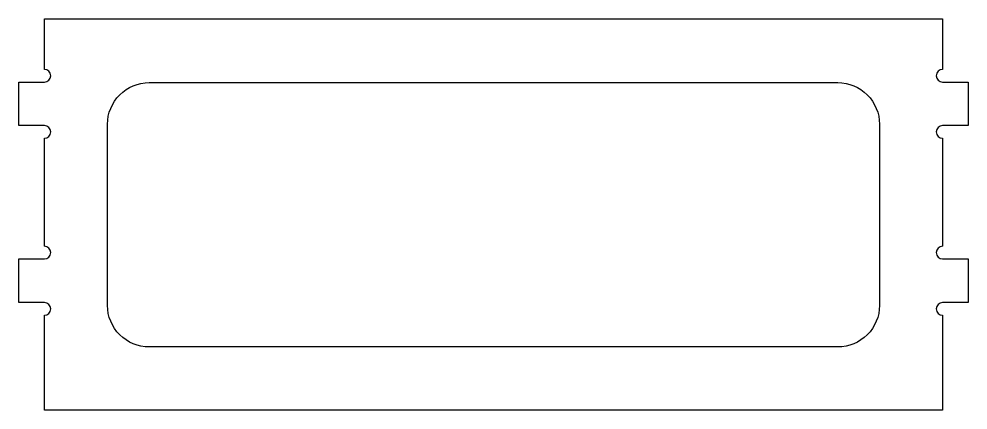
# Model space of a CAD drawing. Extents: x 50 to 506, y 50 to 238.
import ezdxf

# ---------------------------------------------------------------- set-up
doc = ezdxf.new("R2010")
doc.units = 0
doc.layers.get('0').update_dxf_attribs({"linetype": 'continuous'})

# ---------------------------------------------------------------- blocks, each defined once
blk = doc.blocks.new('SKETCH015')
at = {"color": 7}
for points in [[(62.25, 180.55, 1), (62.25, 186.65), (50, 186.65), (50, 207.6), (62.25, 207.6, 1), (62.25, 213.7), (62.25, 237.9), (493.85, 237.9), (493.85, 213.7, 1), (493.85, 207.6), (506.1, 207.6), (506.1, 186.65), (493.85, 186.65, 1), (493.85, 180.55), (493.85, 128.7, 1), (493.85, 122.6), (506.1, 122.6), (506.1, 101.65), (493.85, 101.65, 1), (493.85, 95.55), (493.85, 50), (62.25, 50), (62.25, 95.55, 1), (62.25, 101.65), (50, 101.65), (50, 122.6), (62.25, 122.6, 1), (62.25, 128.7)], [(92.55, 100.3), (92.55, 187.3, -0.414214), (112.55, 207.3), (443.55, 207.3, -0.414214), (463.55, 187.3), (463.55, 100.3, -0.414214), (443.55, 80.3), (112.55, 80.3, -0.414214)]]:
    blk.add_lwpolyline(points, format="xyb", close=True, dxfattribs=at)

msp = doc.modelspace()

# ---------------------------------------------------------------- block references
at = {"color": 7}
msp.add_blockref('SKETCH015', (0, 0), dxfattribs=at)

doc.saveas('drawing.dxf')
